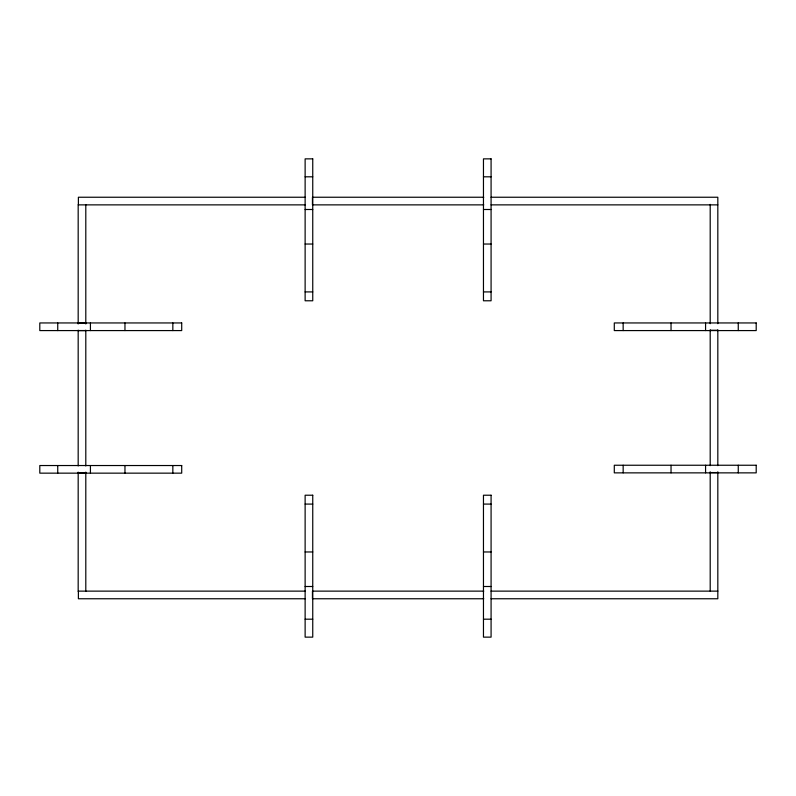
<?xml version="1.0" encoding="UTF-8"?>
<svg xmlns="http://www.w3.org/2000/svg" width="796" height="796" viewBox="0 0 796 796"><rect width="100%" height="100%" fill="white"/><g stroke="black" fill="none" stroke-linecap="round" stroke-linejoin="round"><path stroke-width="1.19" d="M305.127 176.811L312.748 176.811M483.461 176.811L491.082 176.811M305.166 197.239L78.386 197.239L78.386 204.87L305.166 204.87M483.759 197.239L312.45 197.239L312.45 204.87L483.759 204.87M491.042 197.239L717.823 197.239L717.823 323.683M491.042 204.87L717.823 204.87M305.127 209.497L312.748 209.497M483.461 209.497L491.082 209.497M305.127 244.034L312.748 244.034M483.461 244.034L491.082 244.034M305.127 291.903L312.748 291.923M483.461 291.923L491.082 291.903M78.177 323.236L85.799 323.236M710.201 330.27L717.823 330.27M78.177 330.559L85.799 330.559M710.201 472.565L717.823 472.565M78.177 472.854L85.799 472.854M305.127 504.077L312.748 504.097M483.461 504.077L491.082 504.097M305.127 551.966L312.748 551.966M483.461 551.966L491.082 551.966M305.127 586.503L312.748 586.503M483.461 586.503L491.082 586.503M305.166 591.13L78.386 591.13L78.386 598.761L305.166 598.761M483.759 591.13L312.45 591.13L312.45 598.761L483.759 598.761M491.042 591.13L717.823 591.13M491.042 598.761L717.823 598.761L717.823 471.829M305.127 619.188L312.748 619.188M483.461 619.188L491.082 619.188M738.26 322.947L738.26 330.579M738.26 465.242L738.26 472.864M717.823 329.852L717.823 465.66M710.201 204.383L710.201 323.683M710.201 329.852L710.201 465.66M710.201 471.829L710.201 591.13M705.574 322.947L705.574 330.579M705.574 465.242L705.574 472.864M671.038 322.947L671.038 330.579M671.038 465.242L671.038 472.864M623.149 322.947L623.168 330.579M623.149 465.242L623.168 472.864M172.851 322.947L172.831 330.579M172.851 465.531L172.831 473.152M124.962 322.947L124.962 330.579M124.962 465.531L124.962 473.152M90.426 322.947L90.426 330.579M90.426 465.531L90.426 473.152M85.799 204.671L85.799 323.972M85.799 330.141L85.799 465.949M85.799 472.118L85.799 591.418M78.177 204.671L78.177 323.972M78.177 330.141L78.177 465.949M78.177 472.118L78.177 591.418M57.74 322.947L57.74 330.579M57.74 465.531L57.74 473.152M312.748 158.862L305.127 158.862L305.127 300.779L312.748 300.779L312.748 158.862M491.082 158.862L483.461 158.862L483.461 300.779L491.082 300.779L491.082 158.862M181.707 322.947L39.8 322.947L39.8 330.579L181.707 330.579L181.707 322.947M756.2 322.947L614.293 322.947L614.293 330.579L756.2 330.579L756.2 322.947M756.2 465.242L614.293 465.242L614.293 472.864L756.2 472.864L756.2 465.242M181.707 465.531L39.8 465.531L39.8 473.152L181.707 473.152L181.707 465.531M312.748 495.221L305.127 495.221L305.127 637.138L312.748 637.138L312.748 495.221M491.082 495.221L483.461 495.221L483.461 637.138L491.082 637.138L491.082 495.221"/></g></svg>
